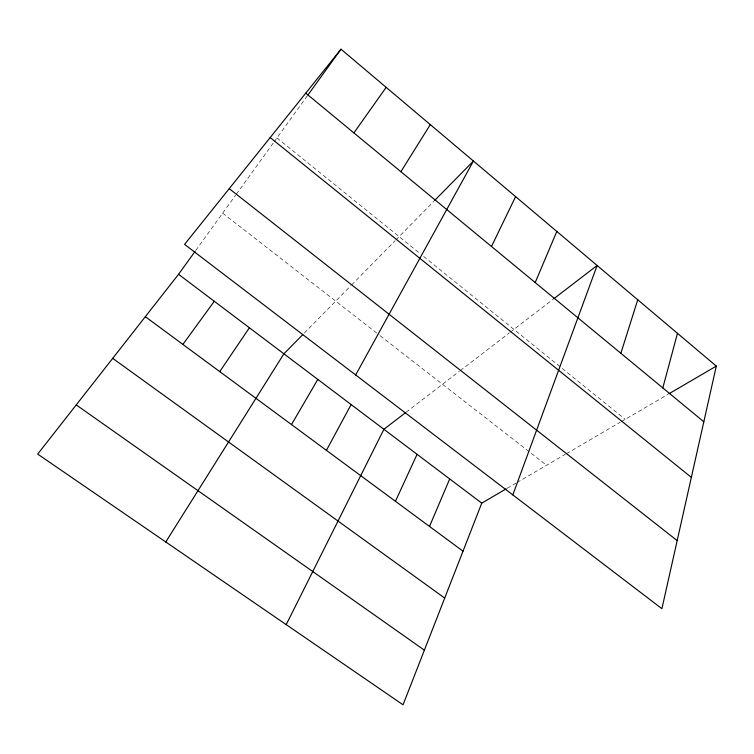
<?xml version="1.0" encoding="UTF-8"?>
<svg xmlns="http://www.w3.org/2000/svg" width="754" height="754" viewBox="0 0 754 754"><rect width="100%" height="100%" fill="white"/><g stroke="black" fill="none" stroke-linecap="round" stroke-linejoin="round"><path stroke-width="0.57" stroke-dasharray="3.77 2.83" d="M195.776 250.413L235.568 195.277M236.256 194.334L273.523 142.685M274.211 141.724L307.198 96.012M304.352 333.023L350.798 285.766M351.59 284.965L395.105 240.705M395.907 239.895L433.842 201.299M406.142 412.202L459.318 371.345M460.251 370.629L509.412 332.863M510.307 332.175L552.852 299.489M507.169 488.281L516 483.126M516.98 482.551L565.368 454.285M566.358 453.71L620.24 422.221M621.23 421.646L667.884 394.389M222.666 213.156L379.271 335.04M380.176 335.756L546.575 465.265M276.963 137.916L419.997 253.504M423.635 256.445L625.189 419.328"/><path stroke-width="1.13" d="M716.3 366.105L661.908 608.695L184.57 244.381L340.987 49.199L716.3 366.105L668.902 393.795M662.823 387.924L677.46 333.306M620.862 353.277L637.743 299.772M512.824 494.907L597.121 265.474L553.775 298.772M506.188 488.856L481.759 503.135L403.051 704.801L37.7 454.096L178.538 274.305L195.116 251.346M535.199 282.562L556.81 231.431M429.516 526.452L449.695 478.941M395.426 501.287L417.085 454.332M491.495 246.483L515.595 196.624M286.218 624.632L383.909 429.29L405.209 412.919M326.416 450.345L351.138 404.559M355.662 374.964L473.427 161.026L434.662 200.46M291.496 424.577L317.811 379.413M400.883 171.686L430.298 124.608M165.767 541.975L283.9 353.814L302.712 334.691M219.753 371.618L249.395 327.783M353.909 132.902L386.161 87.341M307.886 95.061L340.987 49.199M182.883 344.408L214.287 301.28M76.229 404.907L424.37 650.165M112.704 358.348L444.7 598.082M145.333 316.689L463.013 551.165M178.538 274.305L481.759 503.135M229.235 188.651L677.177 540.609M270.177 137.558L691.352 477.376M305.756 93.157L703.821 421.769"/></g></svg>
